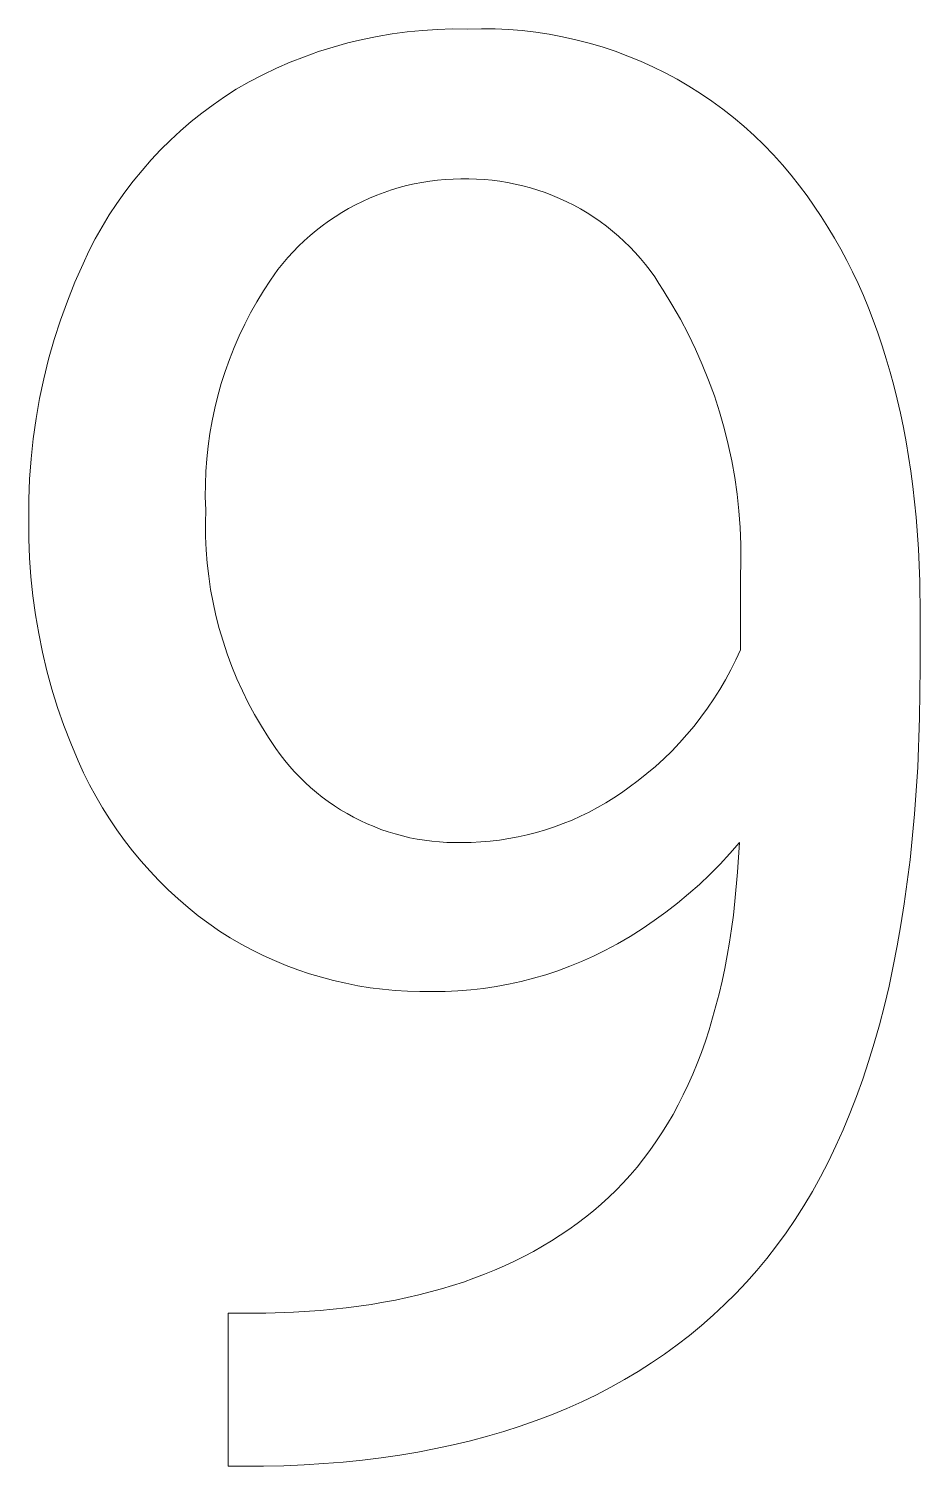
# Model space of a CAD drawing. Header units: millimetres. Extents: x 3269 to 7089, y 1744 to 4413.
# Drawn here: x 6488.9 to 6511.66, y 1984.57 to 2021.27 of the extents above; entities that cross this region are included whole.
import ezdxf

# ---------------------------------------------------------------- set-up
doc = ezdxf.new("R2010")
doc.units = ezdxf.units.MM
doc.header["$MEASUREMENT"] = 0
doc.layers.add('Domyślny', color=7, linetype='Continuous', true_color=0x000000)

msp = doc.modelspace()

# ---------------------------------------------------------------- linework, layer by layer
at = {"layer": 'Domyślny', "color": 18, "lineweight": 15, "true_color": 0x000000}
for p, q in [((6497.419, 2020.999), (6497.798, 2021.077)), ((6497.798, 2021.077), (6498.179, 2021.141)), ((6498.179, 2021.141), (6498.563, 2021.193)), ((6498.563, 2021.193), (6498.948, 2021.231)), ((6498.948, 2021.231), (6499.334, 2021.255)), ((6499.334, 2021.255), (6499.721, 2021.266)), ((6499.721, 2021.266), (6500.108, 2021.264)), ((6500.108, 2021.264), (6500.456, 2021.272)), ((6500.456, 2021.272), (6500.803, 2021.267)), ((6500.803, 2021.267), (6501.151, 2021.251)), ((6501.151, 2021.251), (6501.498, 2021.223)), ((6501.498, 2021.223), (6501.843, 2021.183)), ((6501.843, 2021.183), (6502.187, 2021.131)), ((6502.187, 2021.131), (6502.529, 2021.067)), ((6502.529, 2021.067), (6502.869, 2020.991)), ((6495.936, 2020.558), (6496.301, 2020.687)), ((6496.301, 2020.687), (6496.67, 2020.804)), ((6496.67, 2020.804), (6497.043, 2020.908)), ((6497.043, 2020.908), (6497.419, 2020.999)), ((6502.869, 2020.991), (6503.206, 2020.904)), ((6503.206, 2020.904), (6503.54, 2020.806)), ((6503.54, 2020.806), (6503.87, 2020.696)), ((6503.87, 2020.696), (6504.196, 2020.575)), ((6495.222, 2020.261), (6495.576, 2020.415)), ((6495.576, 2020.415), (6495.936, 2020.558)), ((6504.196, 2020.575), (6504.518, 2020.442)), ((6504.518, 2020.442), (6504.835, 2020.299)), ((6494.529, 2019.915), (6494.873, 2020.094)), ((6494.873, 2020.094), (6495.222, 2020.261)), ((6504.835, 2020.299), (6505.147, 2020.145)), ((6505.147, 2020.145), (6505.453, 2019.98)), ((6505.453, 2019.98), (6505.754, 2019.805)), ((6493.895, 2019.533), (6494.193, 2019.725)), ((6494.193, 2019.725), (6494.529, 2019.915)), ((6505.754, 2019.805), (6506.048, 2019.619)), ((6506.048, 2019.619), (6506.336, 2019.424)), ((6493.322, 2019.12), (6493.605, 2019.332)), ((6493.605, 2019.332), (6493.895, 2019.533)), ((6506.336, 2019.424), (6506.617, 2019.219)), ((6506.617, 2019.219), (6506.891, 2019.004)), ((6492.778, 2018.668), (6493.046, 2018.899)), ((6493.046, 2018.899), (6493.322, 2019.12)), ((6506.891, 2019.004), (6507.157, 2018.78)), ((6492.519, 2018.428), (6492.778, 2018.668)), ((6507.157, 2018.78), (6507.415, 2018.547)), ((6507.415, 2018.547), (6507.666, 2018.305)), ((6492.026, 2017.922), (6492.268, 2018.179)), ((6492.268, 2018.179), (6492.519, 2018.428)), ((6507.666, 2018.305), (6507.908, 2018.055)), ((6491.792, 2017.656), (6492.026, 2017.922)), ((6507.908, 2018.055), (6508.141, 2017.797)), ((6508.141, 2017.797), (6508.365, 2017.531)), ((6491.355, 2017.101), (6491.569, 2017.382)), ((6491.569, 2017.382), (6491.792, 2017.656)), ((6499.136, 2017.379), (6498.938, 2017.348)), ((6499.334, 2017.404), (6499.136, 2017.379)), ((6499.534, 2017.422), (6499.334, 2017.404)), ((6499.733, 2017.433), (6499.534, 2017.422)), ((6499.933, 2017.437), (6499.733, 2017.433)), ((6500.133, 2017.435), (6499.933, 2017.437)), ((6500.332, 2017.431), (6500.133, 2017.435)), ((6500.531, 2017.419), (6500.332, 2017.431)), ((6500.729, 2017.401), (6500.531, 2017.419)), ((6500.927, 2017.376), (6500.729, 2017.401)), ((6501.123, 2017.345), (6500.927, 2017.376)), ((6508.365, 2017.531), (6508.579, 2017.257)), ((6491.151, 2016.813), (6491.355, 2017.101)), ((6497.786, 2017.022), (6497.601, 2016.946)), ((6497.973, 2017.093), (6497.786, 2017.022)), ((6498.162, 2017.157), (6497.973, 2017.093)), ((6498.354, 2017.214), (6498.162, 2017.157)), ((6498.547, 2017.265), (6498.354, 2017.214)), ((6498.742, 2017.31), (6498.547, 2017.265)), ((6498.938, 2017.348), (6498.742, 2017.31)), ((6501.319, 2017.306), (6501.123, 2017.345)), ((6501.513, 2017.261), (6501.319, 2017.306)), ((6501.705, 2017.209), (6501.513, 2017.261)), ((6501.896, 2017.151), (6501.705, 2017.209)), ((6502.084, 2017.087), (6501.896, 2017.151)), ((6502.27, 2017.015), (6502.084, 2017.087)), ((6502.453, 2016.938), (6502.27, 2017.015)), ((6508.579, 2017.257), (6508.77, 2017.003)), ((6490.957, 2016.517), (6491.151, 2016.813)), ((6497.064, 2016.679), (6496.891, 2016.579)), ((6497.24, 2016.774), (6497.064, 2016.679)), ((6497.419, 2016.863), (6497.24, 2016.774)), ((6497.601, 2016.946), (6497.419, 2016.863)), ((6502.634, 2016.854), (6502.453, 2016.938)), ((6502.812, 2016.764), (6502.634, 2016.854)), ((6502.986, 2016.669), (6502.812, 2016.764)), ((6503.157, 2016.567), (6502.986, 2016.669)), ((6508.77, 2017.003), (6508.954, 2016.742)), ((6508.954, 2016.742), (6509.132, 2016.477)), ((6490.773, 2016.215), (6490.957, 2016.517)), ((6496.556, 2016.36), (6496.394, 2016.242)), ((6496.722, 2016.472), (6496.556, 2016.36)), ((6496.891, 2016.579), (6496.722, 2016.472)), ((6503.325, 2016.459), (6503.157, 2016.567)), ((6503.489, 2016.346), (6503.325, 2016.459)), ((6503.649, 2016.227), (6503.489, 2016.346)), ((6509.132, 2016.477), (6509.303, 2016.205)), ((6490.438, 2015.592), (6490.6, 2015.906)), ((6490.6, 2015.906), (6490.773, 2016.215)), ((6496.083, 2015.991), (6495.934, 2015.858)), ((6496.237, 2016.119), (6496.083, 2015.991)), ((6496.394, 2016.242), (6496.237, 2016.119)), ((6503.804, 2016.103), (6503.649, 2016.227)), ((6503.956, 2015.973), (6503.804, 2016.103)), ((6504.102, 2015.839), (6503.956, 2015.973)), ((6509.303, 2016.205), (6509.469, 2015.928)), ((6509.469, 2015.928), (6509.629, 2015.645)), ((6490.287, 2015.273), (6490.438, 2015.592)), ((6495.65, 2015.576), (6495.515, 2015.429)), ((6495.79, 2015.719), (6495.65, 2015.576)), ((6495.934, 2015.858), (6495.79, 2015.719)), ((6504.244, 2015.699), (6504.102, 2015.839)), ((6504.382, 2015.555), (6504.244, 2015.699)), ((6504.514, 2015.406), (6504.382, 2015.555)), ((6509.629, 2015.645), (6509.782, 2015.357)), ((6490.078, 2014.798), (6490.287, 2015.273)), ((6495.386, 2015.276), (6495.261, 2015.12)), ((6495.515, 2015.429), (6495.386, 2015.276)), ((6504.641, 2015.253), (6504.514, 2015.406)), ((6504.762, 2015.095), (6504.641, 2015.253)), ((6509.782, 2015.357), (6509.93, 2015.063)), ((6495.073, 2014.853), (6494.894, 2014.58)), ((6495.261, 2015.12), (6495.073, 2014.853)), ((6504.879, 2014.933), (6504.762, 2015.095)), ((6504.989, 2014.768), (6504.879, 2014.933)), ((6509.93, 2015.063), (6510.071, 2014.763)), ((6489.886, 2014.317), (6490.078, 2014.798)), ((6494.894, 2014.58), (6494.725, 2014.301)), ((6505.094, 2014.598), (6504.989, 2014.768)), ((6505.32, 2014.233), (6505.094, 2014.598)), ((6510.071, 2014.763), (6510.207, 2014.457)), ((6510.207, 2014.457), (6510.336, 2014.146)), ((6489.71, 2013.829), (6489.886, 2014.317)), ((6494.725, 2014.301), (6494.565, 2014.017)), ((6505.534, 2013.86), (6505.32, 2014.233)), ((6510.336, 2014.146), (6510.459, 2013.83)), ((6489.55, 2013.336), (6489.71, 2013.829)), ((6494.415, 2013.727), (6494.275, 2013.433)), ((6494.565, 2014.017), (6494.415, 2013.727)), ((6505.734, 2013.48), (6505.534, 2013.86)), ((6510.459, 2013.83), (6510.576, 2013.507)), ((6489.408, 2012.837), (6489.55, 2013.336)), ((6494.275, 2013.433), (6494.144, 2013.133)), ((6505.922, 2013.093), (6505.734, 2013.48)), ((6510.576, 2013.507), (6510.687, 2013.179)), ((6494.144, 2013.133), (6494.024, 2012.83)), ((6506.095, 2012.7), (6505.922, 2013.093)), ((6510.687, 2013.179), (6510.792, 2012.845)), ((6489.283, 2012.334), (6489.408, 2012.837)), ((6494.024, 2012.83), (6493.915, 2012.523)), ((6506.256, 2012.302), (6506.095, 2012.7)), ((6510.792, 2012.845), (6510.891, 2012.506)), ((6489.176, 2011.827), (6489.283, 2012.334)), ((6493.915, 2012.523), (6493.815, 2012.212)), ((6506.402, 2011.898), (6506.256, 2012.302)), ((6510.891, 2012.506), (6510.984, 2012.161)), ((6493.727, 2011.898), (6493.649, 2011.581)), ((6493.815, 2012.212), (6493.727, 2011.898)), ((6506.535, 2011.489), (6506.402, 2011.898)), ((6510.984, 2012.161), (6511.071, 2011.81)), ((6489.086, 2011.317), (6489.176, 2011.827)), ((6493.649, 2011.581), (6493.581, 2011.262)), ((6511.071, 2011.81), (6511.152, 2011.454)), ((6489.013, 2010.803), (6489.086, 2011.317)), ((6493.581, 2011.262), (6493.525, 2010.94)), ((6506.653, 2011.076), (6506.535, 2011.489)), ((6511.152, 2011.454), (6511.227, 2011.092)), ((6488.959, 2010.288), (6489.013, 2010.803)), ((6493.525, 2010.94), (6493.479, 2010.617)), ((6506.757, 2010.659), (6506.653, 2011.076)), ((6511.227, 2011.092), (6511.296, 2010.724)), ((6493.479, 2010.617), (6493.445, 2010.293)), ((6506.847, 2010.239), (6506.757, 2010.659)), ((6511.296, 2010.724), (6511.359, 2010.35)), ((6488.922, 2009.771), (6488.959, 2010.288)), ((6493.445, 2010.293), (6493.421, 2009.967)), ((6506.922, 2009.816), (6506.847, 2010.239)), ((6511.359, 2010.35), (6511.416, 2009.971)), ((6488.902, 2009.253), (6488.922, 2009.771)), ((6493.421, 2009.967), (6493.409, 2009.641)), ((6506.983, 2009.39), (6506.922, 2009.816)), ((6511.416, 2009.971), (6511.467, 2009.587)), ((6493.409, 2009.641), (6493.407, 2009.315)), ((6493.407, 2009.315), (6493.417, 2008.989)), ((6507.029, 2008.963), (6506.983, 2009.39)), ((6511.467, 2009.587), (6511.55, 2008.8)), ((6488.901, 2008.734), (6488.902, 2009.253)), ((6493.417, 2008.989), (6493.409, 2008.648)), ((6507.06, 2008.535), (6507.029, 2008.963)), ((6488.903, 2008.247), (6488.901, 2008.734)), ((6493.409, 2008.648), (6493.413, 2008.308)), ((6511.55, 2008.8), (6511.61, 2007.991)), ((6488.922, 2007.761), (6488.903, 2008.247)), ((6493.413, 2008.308), (6493.428, 2007.968)), ((6507.077, 2008.105), (6507.06, 2008.535)), ((6493.428, 2007.968), (6493.455, 2007.629)), ((6507.079, 2007.675), (6507.077, 2008.105)), ((6511.61, 2007.991), (6511.646, 2007.159)), ((6488.956, 2007.275), (6488.922, 2007.761)), ((6493.455, 2007.629), (6493.494, 2007.291)), ((6507.066, 2007.246), (6507.079, 2007.675)), ((6489.006, 2006.79), (6488.956, 2007.275)), ((6493.494, 2007.291), (6493.544, 2006.954)), ((6507.066, 2005.414), (6507.066, 2007.246)), ((6511.646, 2007.159), (6511.658, 2006.305)), ((6489.072, 2006.308), (6489.006, 2006.79)), ((6493.544, 2006.954), (6493.606, 2006.62)), ((6493.606, 2006.62), (6493.68, 2006.288)), ((6489.154, 2005.828), (6489.072, 2006.308)), ((6493.68, 2006.288), (6493.765, 2005.958)), ((6511.658, 2006.305), (6511.658, 2004.969)), ((6489.252, 2005.35), (6489.154, 2005.828)), ((6493.765, 2005.958), (6493.861, 2005.632)), ((6493.861, 2005.632), (6493.968, 2005.309)), ((6489.365, 2004.877), (6489.252, 2005.35)), ((6493.968, 2005.309), (6494.086, 2004.989)), ((6506.947, 2005.154), (6507.066, 2005.414)), ((6494.086, 2004.989), (6494.216, 2004.675)), ((6506.685, 2004.647), (6506.82, 2004.899)), ((6506.82, 2004.899), (6506.947, 2005.154)), ((6511.658, 2004.969), (6511.642, 2003.672)), ((6489.494, 2004.407), (6489.365, 2004.877)), ((6494.216, 2004.675), (6494.355, 2004.364)), ((6506.541, 2004.401), (6506.685, 2004.647)), ((6489.638, 2003.942), (6489.494, 2004.407)), ((6494.355, 2004.364), (6494.506, 2004.059)), ((6506.229, 2003.923), (6506.389, 2004.159)), ((6506.389, 2004.159), (6506.541, 2004.401)), ((6489.797, 2003.481), (6489.638, 2003.942)), ((6494.506, 2004.059), (6494.667, 2003.759)), ((6506.061, 2003.692), (6506.229, 2003.923)), ((6489.971, 2003.026), (6489.797, 2003.481)), ((6494.667, 2003.759), (6494.838, 2003.465)), ((6494.838, 2003.465), (6495.019, 2003.177)), ((6505.702, 2003.248), (6505.885, 2003.467)), ((6505.885, 2003.467), (6506.061, 2003.692)), ((6511.642, 2003.672), (6511.593, 2002.42)), ((6495.019, 2003.177), (6495.21, 2002.896)), ((6505.511, 2003.035), (6505.702, 2003.248)), ((6490.16, 2002.578), (6489.971, 2003.026)), ((6495.21, 2002.896), (6495.322, 2002.74)), ((6495.322, 2002.74), (6495.439, 2002.589)), ((6505.11, 2002.629), (6505.314, 2002.829)), ((6505.314, 2002.829), (6505.511, 2003.035)), ((6490.3, 2002.271), (6490.16, 2002.578)), ((6495.439, 2002.589), (6495.561, 2002.442)), ((6495.561, 2002.442), (6495.688, 2002.299)), ((6504.682, 2002.252), (6504.899, 2002.437)), ((6504.899, 2002.437), (6505.11, 2002.629)), ((6511.593, 2002.42), (6511.512, 2001.212)), ((6490.45, 2001.969), (6490.3, 2002.271)), ((6490.61, 2001.673), (6490.45, 2001.969)), ((6495.688, 2002.299), (6495.819, 2002.161)), ((6495.819, 2002.161), (6495.956, 2002.027)), ((6495.956, 2002.027), (6496.097, 2001.898)), ((6504.229, 2001.903), (6504.458, 2002.074)), ((6504.458, 2002.074), (6504.682, 2002.252)), ((6490.78, 2001.381), (6490.61, 2001.673)), ((6496.097, 2001.898), (6496.242, 2001.773)), ((6496.242, 2001.773), (6496.391, 2001.654)), ((6496.391, 2001.654), (6496.545, 2001.54)), ((6503.628, 2001.503), (6503.833, 2001.629)), ((6503.833, 2001.629), (6504.033, 2001.763)), ((6504.033, 2001.763), (6504.229, 2001.903)), ((6490.959, 2001.096), (6490.78, 2001.381)), ((6496.545, 2001.54), (6496.702, 2001.431)), ((6496.702, 2001.431), (6496.862, 2001.328)), ((6496.862, 2001.328), (6497.027, 2001.23)), ((6497.027, 2001.23), (6497.194, 2001.138)), ((6502.989, 2001.164), (6503.206, 2001.27)), ((6503.206, 2001.27), (6503.419, 2001.383)), ((6503.419, 2001.383), (6503.628, 2001.503)), ((6491.148, 2000.817), (6490.959, 2001.096)), ((6497.194, 2001.138), (6497.365, 2001.052)), ((6497.365, 2001.052), (6497.538, 2000.971)), ((6497.538, 2000.971), (6497.714, 2000.897)), ((6497.714, 2000.897), (6497.892, 2000.828)), ((6502.091, 2000.817), (6502.32, 2000.892)), ((6502.32, 2000.892), (6502.546, 2000.975)), ((6502.546, 2000.975), (6502.769, 2001.066)), ((6502.769, 2001.066), (6502.989, 2001.164)), ((6511.512, 2001.212), (6511.398, 2000.049)), ((6491.345, 2000.544), (6491.148, 2000.817)), ((6491.552, 2000.277), (6491.345, 2000.544)), ((6497.892, 2000.828), (6498.073, 2000.766)), ((6498.073, 2000.766), (6498.256, 2000.71)), ((6498.256, 2000.71), (6498.44, 2000.66)), ((6498.44, 2000.66), (6498.626, 2000.616)), ((6498.626, 2000.616), (6498.814, 2000.579)), ((6498.814, 2000.579), (6499.002, 2000.548)), ((6499.002, 2000.548), (6499.192, 2000.524)), ((6499.192, 2000.524), (6499.382, 2000.506)), ((6499.382, 2000.506), (6499.573, 2000.495)), ((6499.573, 2000.495), (6499.764, 2000.49)), ((6499.764, 2000.49), (6499.955, 2000.491)), ((6499.955, 2000.491), (6500.196, 2000.495)), ((6500.196, 2000.495), (6500.437, 2000.508)), ((6500.437, 2000.508), (6500.677, 2000.528)), ((6500.677, 2000.528), (6500.916, 2000.556)), ((6500.916, 2000.556), (6501.154, 2000.592)), ((6501.154, 2000.592), (6501.391, 2000.637)), ((6501.391, 2000.637), (6501.626, 2000.689)), ((6501.626, 2000.689), (6501.86, 2000.749)), ((6501.86, 2000.749), (6502.091, 2000.817)), ((6507.04, 2000.491), (6506.798, 2000.212)), ((6506.996, 1999.731), (6507.04, 2000.491)), ((6491.767, 2000.018), (6491.552, 2000.277)), ((6506.798, 2000.212), (6506.547, 1999.941)), ((6491.991, 1999.766), (6491.767, 2000.018)), ((6492.223, 1999.521), (6491.991, 1999.766)), ((6506.547, 1999.941), (6506.288, 1999.678)), ((6511.398, 2000.049), (6511.251, 1998.93)), ((6492.463, 1999.285), (6492.223, 1999.521)), ((6506.019, 1999.424), (6505.743, 1999.178)), ((6506.288, 1999.678), (6506.019, 1999.424)), ((6506.929, 1998.997), (6506.996, 1999.731)), ((6492.711, 1999.056), (6492.463, 1999.285)), ((6492.966, 1998.836), (6492.711, 1999.056)), ((6505.743, 1999.178), (6505.459, 1998.942)), ((6493.228, 1998.624), (6492.966, 1998.836)), ((6505.167, 1998.715), (6504.868, 1998.498)), ((6505.459, 1998.942), (6505.167, 1998.715)), ((6506.888, 1998.64), (6506.929, 1998.997)), ((6511.251, 1998.93), (6511.166, 1998.387)), ((6493.497, 1998.421), (6493.228, 1998.624)), ((6493.773, 1998.227), (6493.497, 1998.421)), ((6504.562, 1998.291), (6504.249, 1998.094)), ((6504.868, 1998.498), (6504.562, 1998.291)), ((6506.789, 1997.944), (6506.841, 1998.289)), ((6506.841, 1998.289), (6506.888, 1998.64)), ((6511.166, 1998.387), (6511.072, 1997.856)), ((6494.043, 1998.059), (6493.773, 1998.227)), ((6494.319, 1997.899), (6494.043, 1998.059)), ((6504.249, 1998.094), (6503.931, 1997.907)), ((6506.731, 1997.606), (6506.789, 1997.944)), ((6494.599, 1997.749), (6494.319, 1997.899)), ((6494.885, 1997.608), (6494.599, 1997.749)), ((6495.175, 1997.477), (6494.885, 1997.608)), ((6503.313, 1997.588), (6503.015, 1997.454)), ((6503.606, 1997.731), (6503.313, 1997.588)), ((6503.931, 1997.907), (6503.606, 1997.731)), ((6506.667, 1997.274), (6506.731, 1997.606)), ((6511.072, 1997.856), (6510.97, 1997.335)), ((6495.469, 1997.356), (6495.175, 1997.477)), ((6495.767, 1997.244), (6495.469, 1997.356)), ((6496.068, 1997.142), (6495.767, 1997.244)), ((6502.407, 1997.218), (6502.097, 1997.116)), ((6502.713, 1997.331), (6502.407, 1997.218)), ((6503.015, 1997.454), (6502.713, 1997.331)), ((6506.598, 1996.949), (6506.667, 1997.274)), ((6510.97, 1997.335), (6510.861, 1996.826)), ((6496.373, 1997.05), (6496.068, 1997.142)), ((6496.681, 1996.968), (6496.373, 1997.05)), ((6496.991, 1996.897), (6496.681, 1996.968)), ((6497.303, 1996.836), (6496.991, 1996.897)), ((6497.618, 1996.785), (6497.303, 1996.836)), ((6500.829, 1996.816), (6500.506, 1996.768)), ((6501.149, 1996.874), (6500.829, 1996.816)), ((6501.468, 1996.944), (6501.149, 1996.874)), ((6501.784, 1997.025), (6501.468, 1996.944)), ((6502.097, 1997.116), (6501.784, 1997.025)), ((6506.524, 1996.63), (6506.598, 1996.949)), ((6510.861, 1996.826), (6510.743, 1996.328)), ((6497.933, 1996.745), (6497.618, 1996.785)), ((6498.25, 1996.715), (6497.933, 1996.745)), ((6498.568, 1996.695), (6498.25, 1996.715)), ((6498.886, 1996.686), (6498.568, 1996.695)), ((6499.204, 1996.688), (6498.886, 1996.686)), ((6499.531, 1996.691), (6499.204, 1996.688)), ((6499.857, 1996.706), (6499.531, 1996.691)), ((6500.182, 1996.731), (6499.857, 1996.706)), ((6500.506, 1996.768), (6500.182, 1996.731)), ((6506.444, 1996.318), (6506.524, 1996.63)), ((6506.359, 1996.012), (6506.444, 1996.318)), ((6510.743, 1996.328), (6510.616, 1995.84)), ((6506.268, 1995.712), (6506.359, 1996.012)), ((6510.616, 1995.84), (6510.482, 1995.365)), ((6506.07, 1995.133), (6506.172, 1995.419)), ((6506.172, 1995.419), (6506.268, 1995.712)), ((6510.482, 1995.365), (6510.339, 1994.9)), ((6505.963, 1994.853), (6506.07, 1995.133)), ((6505.851, 1994.579), (6505.963, 1994.853)), ((6510.339, 1994.9), (6510.189, 1994.446)), ((6505.61, 1994.052), (6505.733, 1994.312)), ((6505.733, 1994.312), (6505.851, 1994.579)), ((6510.189, 1994.446), (6510.03, 1994.004)), ((6505.481, 1993.798), (6505.61, 1994.052)), ((6510.03, 1994.004), (6509.863, 1993.572)), ((6505.207, 1993.309), (6505.347, 1993.55)), ((6505.347, 1993.55), (6505.481, 1993.798)), ((6509.863, 1993.572), (6509.688, 1993.152)), ((6505.062, 1993.075), (6505.207, 1993.309)), ((6509.688, 1993.152), (6509.504, 1992.743)), ((6504.756, 1992.626), (6504.911, 1992.847)), ((6504.911, 1992.847), (6505.062, 1993.075)), ((6504.428, 1992.202), (6504.594, 1992.411)), ((6504.594, 1992.411), (6504.756, 1992.626)), ((6509.504, 1992.743), (6509.313, 1992.345)), ((6504.256, 1992.001), (6504.428, 1992.202)), ((6509.313, 1992.345), (6509.113, 1991.959)), ((6503.896, 1991.617), (6504.078, 1991.805)), ((6504.078, 1991.805), (6504.256, 1992.001)), ((6509.113, 1991.959), (6508.905, 1991.583)), ((6503.514, 1991.259), (6503.708, 1991.434)), ((6503.708, 1991.434), (6503.896, 1991.617)), ((6508.905, 1991.583), (6508.689, 1991.219)), ((6503.112, 1990.925), (6503.316, 1991.09)), ((6503.316, 1991.09), (6503.514, 1991.259)), ((6508.689, 1991.219), (6508.465, 1990.866)), ((6502.47, 1990.464), (6502.689, 1990.612)), ((6502.689, 1990.612), (6502.903, 1990.766)), ((6502.903, 1990.766), (6503.112, 1990.925)), ((6508.465, 1990.866), (6508.232, 1990.524)), ((6502.016, 1990.182), (6502.246, 1990.32)), ((6502.246, 1990.32), (6502.47, 1990.464)), ((6508.232, 1990.524), (6507.991, 1990.193)), ((6501.297, 1989.801), (6501.542, 1989.923)), ((6501.542, 1989.923), (6501.782, 1990.05)), ((6501.782, 1990.05), (6502.016, 1990.182)), ((6507.743, 1989.873), (6507.486, 1989.565)), ((6507.991, 1990.193), (6507.743, 1989.873)), ((6500.531, 1989.466), (6500.792, 1989.572)), ((6500.792, 1989.572), (6501.047, 1989.684)), ((6501.047, 1989.684), (6501.297, 1989.801)), ((6507.486, 1989.565), (6507.22, 1989.265)), ((6499.438, 1989.096), (6499.719, 1989.18)), ((6499.719, 1989.18), (6499.995, 1989.27)), ((6499.995, 1989.27), (6500.266, 1989.366)), ((6500.266, 1989.366), (6500.531, 1989.466)), ((6507.22, 1989.265), (6506.947, 1988.975)), ((6497.642, 1988.699), (6497.954, 1988.752)), ((6497.954, 1988.752), (6498.261, 1988.81)), ((6498.261, 1988.81), (6498.563, 1988.873)), ((6498.563, 1988.873), (6498.86, 1988.942)), ((6498.86, 1988.942), (6499.151, 1989.016)), ((6499.151, 1989.016), (6499.438, 1989.096)), ((6506.947, 1988.975), (6506.665, 1988.694)), ((6493.989, 1984.565), (6493.989, 1988.471)), ((6493.989, 1988.471), (6494.956, 1988.471)), ((6494.956, 1988.471), (6495.659, 1988.496)), ((6495.659, 1988.496), (6496.34, 1988.542)), ((6496.34, 1988.542), (6496.674, 1988.573)), ((6496.674, 1988.573), (6497.001, 1988.61)), ((6497.001, 1988.61), (6497.324, 1988.652)), ((6497.324, 1988.652), (6497.642, 1988.699)), ((6506.375, 1988.422), (6506.076, 1988.16)), ((6506.665, 1988.694), (6506.375, 1988.422)), ((6506.076, 1988.16), (6505.77, 1987.906)), ((6505.455, 1987.662), (6505.131, 1987.427)), ((6505.77, 1987.906), (6505.455, 1987.662)), ((6505.131, 1987.427), (6504.8, 1987.202)), ((6504.46, 1986.986), (6504.112, 1986.779)), ((6504.8, 1987.202), (6504.46, 1986.986)), ((6503.756, 1986.581), (6503.391, 1986.392)), ((6504.112, 1986.779), (6503.756, 1986.581)), ((6503.018, 1986.213), (6502.637, 1986.043)), ((6503.391, 1986.392), (6503.018, 1986.213)), ((6502.248, 1985.882), (6501.85, 1985.73)), ((6502.637, 1986.043), (6502.248, 1985.882)), ((6501.03, 1985.455), (6500.608, 1985.331)), ((6501.444, 1985.588), (6501.03, 1985.455)), ((6501.85, 1985.73), (6501.444, 1985.588)), ((6499.738, 1985.111), (6499.29, 1985.015)), ((6500.177, 1985.216), (6499.738, 1985.111)), ((6500.608, 1985.331), (6500.177, 1985.216)), ((6497.418, 1984.723), (6496.93, 1984.673)), ((6497.899, 1984.782), (6497.418, 1984.723)), ((6498.371, 1984.85), (6497.899, 1984.782)), ((6498.835, 1984.928), (6498.371, 1984.85)), ((6499.29, 1985.015), (6498.835, 1984.928)), ((6494.892, 1984.565), (6493.989, 1984.565)), ((6495.414, 1984.578), (6494.892, 1984.565)), ((6495.928, 1984.601), (6495.414, 1984.578)), ((6496.433, 1984.632), (6495.928, 1984.601)), ((6496.93, 1984.673), (6496.433, 1984.632))]:
    msp.add_line(p, q, dxfattribs=at)

doc.saveas('drawing.dxf')
